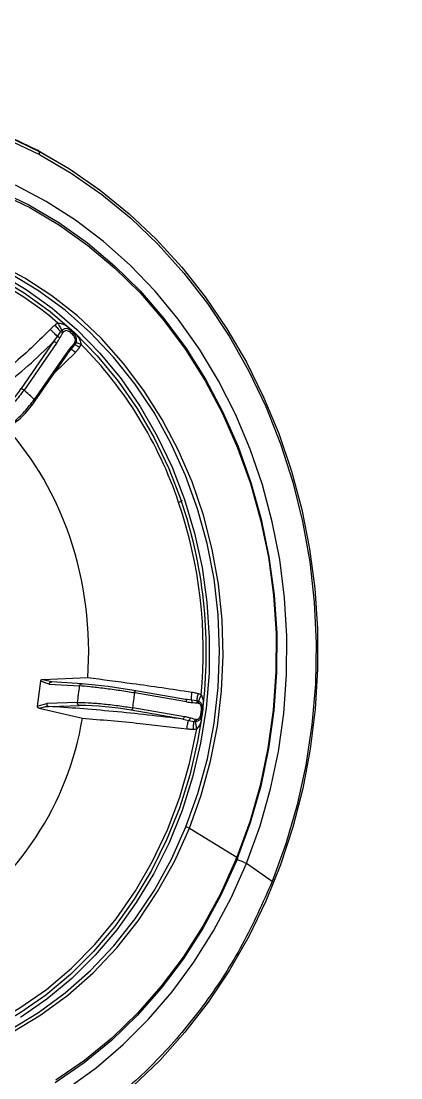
# Model space of a CAD drawing. Extents: x 939 to 1039, y 781 to 934.
# Drawn here: x 970.591 to 972.385, y 824.452 to 829.444 of the extents above; entities that cross this region are included whole.
import ezdxf

# ---------------------------------------------------------------- set-up
doc = ezdxf.new("R2010")
doc.units = 0
doc.header["$MEASUREMENT"] = 0
doc.layers.add('1', color=4, linetype='Continuous')

# ---------------------------------------------------------------- blocks, each defined once
blk = doc.blocks.new('Envoy')
at = {"layer": '1', "color": 3, "linetype": 'Continuous', "lineweight": 25}
for p, q in [((32.1303, 28.8088), (32.124, 28.8026)), ((32.0913, 28.7553), (31.9376, 28.5337)), ((32.1084, 28.7798), (32.0913, 28.7553)), ((32.124, 28.8026), (32.1084, 28.7798)), ((32.105, 28.7479), (31.9513, 28.5264)), ((32.1532, 28.7036), (31.9997, 28.4822)), ((32.0929, 28.6043), (32.1938, 28.7042)), ((32.1557, 28.6963), (32.1743, 28.7194)), ((32.1574, 28.6975), (32.1751, 28.7208)), ((32.1743, 28.7194), (32.1838, 28.7309)), ((32.1838, 28.7309), (32.1919, 28.7407)), ((32.1919, 28.7407), (32.1964, 28.7482)), ((32.0024, 28.4738), (32.1572, 28.6969)), ((32.2523, 27.1671), (32.0403, 27.1585)), ((32.0747, 27.1501), (32.0403, 27.1585)), ((32.0292, 27.1516), (32.0137, 27.0333)), ((32.0707, 27.138), (32.0292, 27.1516)), ((32.0707, 27.138), (32.2138, 27.1289)), ((32.0803, 27.1484), (32.0745, 27.1491)), ((32.0823, 27.1483), (32.0747, 27.1501)), ((32.2254, 27.1392), (32.0822, 27.1483)), ((32.7144, 27.0654), (32.4701, 27.1073)), ((32.7182, 27.0538), (32.4743, 27.0956)), ((32.7242, 27.0642), (32.7141, 27.0654)), ((32.7241, 27.0639), (32.7161, 27.0644)), ((32.7418, 27.062), (32.7242, 27.0642)), ((32.7677, 27.0592), (32.7418, 27.062)), ((32.7757, 27.0567), (32.7677, 27.0592)), ((32.0137, 27.0334), (32.0586, 27.0456)), ((32.0228, 27.0246), (32.2273, 26.9761)), ((32.2035, 27.0504), (32.0586, 27.0456)), ((32.067, 27.0318), (32.1688, 27.0352)), ((32.1688, 27.0352), (32.212, 27.0366)), ((32.7018, 26.972), (32.458, 27.0138)), ((32.709, 26.9836), (32.4651, 27.0255)), ((32.7927, 26.9969), (32.7947, 27.0123)), ((32.7945, 27.0113), (32.796, 27.0105)), ((32.7018, 26.972), (32.7292, 26.9664)), ((32.7292, 26.9664), (32.7549, 26.9608)), ((32.7549, 26.9608), (32.7631, 26.9607)), ((32.7924, 26.9961), (32.7928, 26.9966)), ((32.794, 26.9951), (32.7927, 26.9959)), ((32.7679, 26.9264), (32.7663, 26.9334)), ((32.7325, 26.4572), (32.9568, 26.3193)), ((33.1234, 26.2045), (33.0018, 26.2896))]:
    blk.add_line(p, q, dxfattribs=at)
at = {"layer": '1', "color": 3, "linetype": 'Continuous', "lineweight": 25, "flags": 128}
for points in [[(29.5458, 29.2403), (29.6135, 29.3067), (29.7488, 29.425), (29.8915, 29.5314), (30.0407, 29.6252), (30.1956, 29.706), (30.3554, 29.7733), (30.519, 29.8267), (30.6857, 29.8659), (30.8545, 29.8908), (31.0244, 29.9011), (31.1945, 29.8967), (31.3639, 29.8779), (31.5316, 29.8445), (31.6966, 29.7969), (31.858, 29.7352), (32.015, 29.6599)], [(31.8703, 29.7277), (32.0232, 29.6542)], [(29.0304, 28.3777), (29.1069, 28.5501), (29.1944, 28.7154), (29.2925, 28.8728), (29.4005, 29.0214), (29.5179, 29.1602), (29.6441, 29.2887), (29.7782, 29.4059), (29.9196, 29.5113), (30.0675, 29.6043), (30.221, 29.6844), (30.3793, 29.7511), (30.5415, 29.804), (30.7067, 29.8429), (30.874, 29.8675), (31.0424, 29.8777), (31.211, 29.8734), (31.3788, 29.8547), (31.545, 29.8217), (31.7085, 29.7745), (31.8685, 29.7134), (32.0241, 29.6387)], [(33.006, 26.3001), (33.0665, 26.4687), (33.1156, 26.6422), (33.1529, 26.8195), (33.1784, 26.9995), (33.1918, 27.1812), (33.193, 27.3636), (33.1821, 27.5455), (33.1591, 27.726), (33.1242, 27.9039), (33.0775, 28.0782), (33.0193, 28.2479), (32.95, 28.412), (32.8699, 28.5696), (32.7796, 28.7197), (32.6796, 28.8614), (32.5704, 28.9939), (32.4527, 29.1165), (32.3271, 29.2284), (32.1945, 29.329), (32.0556, 29.4176), (31.9111, 29.4938)], [(32.0232, 29.6542), (32.171, 29.568), (32.313, 29.4697), (32.4483, 29.3598), (32.5763, 29.2389), (32.6962, 29.1075), (32.8074, 28.9665), (32.9094, 28.8165), (33.0016, 28.6584), (33.0834, 28.493), (33.1545, 28.3212), (33.2145, 28.1439), (33.263, 27.962), (33.2999, 27.7766), (33.3248, 27.5885), (33.3377, 27.3989), (33.3385, 27.2087), (33.3272, 27.0189), (33.3039, 26.8306), (33.2687, 26.6448), (33.2217, 26.4624), (33.1632, 26.2844), (33.0935, 26.1118), (33.0131, 25.9455), (32.9223, 25.7864), (32.8216, 25.6352), (32.7116, 25.493), (32.5928, 25.3603), (32.4658, 25.2379)], [(32.015, 29.6599), (32.1667, 29.5714), (32.3067, 29.4742)], [(31.8277, 29.4715), (31.9744, 29.401), (32.1158, 29.3175), (32.2511, 29.2216), (32.3795, 29.1138), (32.5001, 28.9948), (32.6121, 28.8653), (32.715, 28.7261), (32.8081, 28.5782), (32.8908, 28.4223), (32.9626, 28.2595), (33.0231, 28.0907), (33.0718, 27.917), (33.1085, 27.7394), (33.133, 27.5591), (33.1452, 27.3772), (33.1448, 27.1947), (33.132, 27.0128), (33.1068, 26.8327), (33.0694, 26.6553), (33.02, 26.4819), (32.9589, 26.3134)], [(31.8325, 29.4584), (31.9783, 29.3883), (32.1189, 29.3053), (32.2534, 29.2099), (32.3809, 29.1028), (32.5008, 28.9845), (32.6122, 28.8558), (32.7145, 28.7175), (32.807, 28.5704), (32.8892, 28.4155), (32.9605, 28.2536), (33.0206, 28.0859), (33.0691, 27.9132), (33.1056, 27.7367), (33.1299, 27.5575), (33.142, 27.3767), (33.1416, 27.1953), (33.1289, 27.0145), (33.1039, 26.8355), (33.0667, 26.6592), (33.0176, 26.4868), (32.9568, 26.3193)], [(32.0241, 29.6387), (32.1744, 29.551), (32.3185, 29.4506), (32.4557, 29.3381), (32.5852, 29.2141), (32.7063, 29.0795), (32.8182, 28.9348), (32.9204, 28.7809), (33.0123, 28.6187), (33.0934, 28.4491), (33.1632, 28.273), (33.2213, 28.0914), (33.2675, 27.9053), (33.3014, 27.7158), (33.3228, 27.5239), (33.3317, 27.3307), (33.328, 27.1373), (33.3117, 26.9448), (33.2828, 26.7542), (33.2417, 26.5666), (33.1885, 26.383), (33.1234, 26.2045)], [(30.3397, 29.0261), (30.4244, 29.0725), (30.5586, 29.1331), (30.6968, 29.1804), (30.838, 29.2141), (30.9811, 29.234), (31.1252, 29.2399), (31.2693, 29.2317), (31.4122, 29.2095), (31.5529, 29.1735), (31.6905, 29.124), (31.8239, 29.0612), (31.9522, 28.9857), (32.0745, 28.898), (32.1898, 28.7987), (32.2974, 28.6886), (32.3964, 28.5683), (32.4862, 28.4389), (32.5661, 28.3012), (32.6356, 28.1562), (32.6941, 28.005)], [(32.7325, 26.4573), (32.7885, 26.613), (32.8327, 26.7737), (32.865, 26.9381), (32.8849, 27.1051), (32.8925, 27.2734), (32.8875, 27.4418), (32.8702, 27.6091), (32.8405, 27.7742), (32.7988, 27.9357), (32.7452, 28.0926), (32.6803, 28.2438), (32.6044, 28.388), (32.5181, 28.5244), (32.422, 28.6519), (32.3169, 28.7696), (32.2034, 28.8766), (32.0824, 28.9722), (31.9549, 29.0557), (31.8215, 29.1265), (31.6835, 29.184), (31.5417, 29.228), (31.4557, 29.2475)], [(31.8315, 29.079), (31.9611, 29.0024), (32.0846, 28.9134), (32.201, 28.8128), (32.3096, 28.7012), (32.4095, 28.5794), (32.5, 28.4484), (32.5806, 28.309), (32.6505, 28.1623), (32.7094, 28.0093), (32.7567, 27.8511), (32.7922, 27.6889), (32.8156, 27.5239), (32.8266, 27.3571), (32.8253, 27.1899), (32.8117, 27.0234), (32.7857, 26.8588), (32.7477, 26.6974), (32.698, 26.5402), (32.6367, 26.3885), (32.5645, 26.2432), (32.4818, 26.1055), (32.3892, 25.9763), (32.2874, 25.8566), (32.1771, 25.7473), (32.0591, 25.649), (31.9343, 25.5626)], [(32.7162, 26.4629), (32.773, 26.6214), (32.8176, 26.7849), (32.8496, 26.9523), (32.8688, 27.1222), (32.8752, 27.2934), (32.8685, 27.4646), (32.8489, 27.6345), (32.8165, 27.8017), (32.7716, 27.9651), (32.7145, 28.1235), (32.6456, 28.2755), (32.5655, 28.4201), (32.4747, 28.5562), (32.374, 28.6827), (32.2641, 28.7988), (32.1458, 28.9034), (32.02, 28.9959), (31.8877, 29.0754)], [(32.1578, 25.2282), (32.2922, 25.3256), (32.4197, 25.4345), (32.5396, 25.5543), (32.6511, 25.6843), (32.7537, 25.8236), (32.8467, 25.9715), (32.9295, 26.1272), (33.0018, 26.2896)], [(32.9545, 26.3027), (32.8814, 26.1407), (32.7974, 25.9857), (32.7031, 25.8387), (32.5991, 25.7007), (32.4859, 25.5725), (32.3643, 25.4548), (32.2351, 25.3484), (32.099, 25.2539)], [(32.9525, 26.3086), (32.8798, 26.1476), (32.7963, 25.9935), (32.7026, 25.8475), (32.5992, 25.7103), (32.4867, 25.5828), (32.3659, 25.4658), (32.2374, 25.3601), (32.1022, 25.2662)], [(32.6941, 28.005), (32.6959, 28.0048), (32.6967, 28.0042), (32.6965, 28.0033), (32.6952, 28.002), (32.6929, 28.0005), (32.6898, 27.9988), (32.686, 27.9971), (32.6818, 27.9954)], [(32.7896, 26.9744), (32.7715, 26.8672), (32.7342, 26.7074), (32.6852, 26.5518), (32.6249, 26.4016), (32.5537, 26.2577), (32.4721, 26.1213), (32.3807, 25.9933), (32.2802, 25.8747), (32.1713, 25.7663), (32.0547, 25.6689), (31.9314, 25.5831), (31.8022, 25.5097), (31.668, 25.4491), (31.5299, 25.4018), (31.3887, 25.368), (31.2455, 25.3482), (31.1014, 25.3423), (30.9574, 25.3505), (30.8145, 25.3727), (30.6738, 25.4086), (30.5362, 25.4582), (30.4027, 25.5209), (30.3397, 25.5561)], [(31.8009, 25.5332), (31.9323, 25.608), (32.0575, 25.6957), (32.1755, 25.7956), (32.2855, 25.907), (32.3865, 26.029), (32.4779, 26.1606), (32.5589, 26.3009), (32.6289, 26.4488), (32.6873, 26.6031), (32.7338, 26.7628), (32.7679, 26.9264)], [(30.4344, 25.5017), (30.5731, 25.4363), (30.7162, 25.3851), (30.8627, 25.3483), (31.0114, 25.3264), (31.1612, 25.3193), (31.311, 25.3273), (31.4596, 25.3503), (31.6059, 25.388), (31.7488, 25.4402), (31.8872, 25.5065), (32.02, 25.5863), (32.1462, 25.6792), (32.2649, 25.7843), (32.3752, 25.9008), (32.4762, 26.028), (32.5671, 26.1648), (32.6473, 26.3101), (32.7162, 26.4629)], [(31.5619, 25.3596), (31.6146, 25.375), (31.7585, 25.4275), (31.8978, 25.4943), (32.0315, 25.5747), (32.1586, 25.6681), (32.2781, 25.774), (32.3892, 25.8913), (32.4908, 26.0194), (32.5824, 26.1571), (32.6632, 26.3034), (32.7325, 26.4573)]]:
    blk.add_lwpolyline(points, dxfattribs=at)
at = {"layer": '1', "color": 3, "linetype": 'Continuous', "lineweight": 25}
for centre, radius, start, end in [((32.015, 29.6513), 0.00866, 19.5333, 90.1238), ((31.9959, 29.6449), 0.0289, 347.7482, 18.8438), ((31.1247, 27.7091), 1.5032, 48.9623, 111.398), ((30.987, 27.51), 1.7618, 47.3079, 47.7752), ((32.0858, 28.7286), 0.0273, 45.2126, 78.3096), ((32.1495, 28.6969), 0.00768, 359.7392, 60.6606), ((30.8407, 27.3763), 1.9424, 18.5864, 44.7002), ((31.668, 28.6964), 0.3149, 284.7558, 328.8974), ((31.0297, 27.4698), 1.402, 46.2266, 48.9035), ((31.7072, 28.6534), 0.3447, 288.9063, 328.8093), ((30.7366, 27.3506), 1.5098, 18.6545, 41.3164), ((30.5995, 27.2913), 2.2129, 353.6756, 18.8159), ((30.6158, 27.2914), 2.1826, 354.5888, 18.8158), ((30.5772, 27.2916), 1.6797, 355.7493, 18.8219), ((30.6801, 27.2901), 1.5422, 351.0584, 354.0008), ((31.9838, 24.3309), 2.8187, 80.0632, 85.0825), ((30.7238, 27.2894), 1.7612, 351.3836, 353.6844), ((32.7089, 27.0572), 0.00985, 339.6149, 56.4493), ((32.1991, 25.5617), 1.475, 79.8936, 89.5015), ((30.5977, 27.2904), 2.2161, 352.3415, 352.7435), ((30.7803, 27.2186), 1.4672, 303.1396, 350.4853), ((32.6965, 26.9832), 0.0124, 295.0283, 1.9431), ((32.7106, 26.4206), 0.0426, 59.1718, 82.5012), ((30.5275, 27.2998), 2.6197, 337.7683, 338.0206), ((30.7474, 27.2054), 2.3846, 337.7552, 338.033), ((30.6534, 27.2373), 2.5324, 338.0244, 338.28)]:
    blk.add_arc(centre, radius, start, end, dxfattribs=at)
for points, knots in [([(33.7316, 31.4888), (33.3218, 31.2608), (32.5024, 30.8049), (31.5063, 30.2727), (30.9165, 29.9777), (30.7442, 29.8915)], [0, 0, 0, 0, 0.4144518, 0.8289131, 1, 1, 1, 1]), ([(32.0752, 28.8127), (32.0417, 28.7796), (31.9748, 28.7133), (31.8495, 28.6059), (31.7591, 28.5439), (31.7038, 28.5061)], [0, 0, 0, 0, 0.280144, 0.560296, 1, 1, 1, 1]), ([(32.0972, 28.8333), (32.093, 28.8296), (32.0854, 28.823), (32.0783, 28.8159), (32.0752, 28.8127)], [0, 0, 0, 0, 0.5588504, 1, 1, 1, 1]), ([(32.0752, 28.8127), (32.078, 28.8101), (32.0839, 28.8045), (32.0933, 28.7954), (32.1021, 28.7865), (32.1063, 28.782), (32.1084, 28.7798)], [0, 0, 0, 0, 0.235261, 0.489135, 0.748884, 1, 1, 1, 1]), ([(32.1117, 28.8429), (32.1088, 28.8413), (32.1037, 28.8386), (32.0992, 28.8349), (32.0972, 28.8333)], [0, 0, 0, 0, 0.560385, 1, 1, 1, 1]), ([(32.0972, 28.8333), (32.0994, 28.8308), (32.1037, 28.8257), (32.1109, 28.8174), (32.118, 28.8093), (32.122, 28.8049), (32.124, 28.8026)], [0, 0, 0, 0, 0.240339, 0.493311, 0.749811, 1, 1, 1, 1]), ([(32.1117, 28.8429), (32.1184, 28.8423), (32.1333, 28.8408), (32.1451, 28.8339), (32.1515, 28.8301)], [0, 0, 0, 0, 0.452505, 1, 1, 1, 1]), ([(32.1117, 28.8429), (32.113, 28.84), (32.1157, 28.8342), (32.1206, 28.825), (32.1256, 28.8161), (32.1287, 28.8112), (32.1303, 28.8088)], [0, 0, 0, 0, 0.241831, 0.494745, 0.750394, 1, 1, 1, 1]), ([(32.1729, 28.8068), (32.17, 28.8092), (32.164, 28.8141), (32.1535, 28.8175), (32.142, 28.8161), (32.1342, 28.8112), (32.1303, 28.8088)], [0, 0, 0, 0, 0.2281303, 0.4722714, 0.7310402, 1, 1, 1, 1]), ([(32.1382, 28.8018), (32.1376, 28.8025), (32.1363, 28.804), (32.1336, 28.8066), (32.1315, 28.808), (32.1303, 28.8088)], [0, 0, 0, 0, 0.277176, 0.562084, 1, 1, 1, 1]), ([(32.1707, 28.7981), (32.1674, 28.8007), (32.1613, 28.8055), (32.1516, 28.8078), (32.1436, 28.8062), (32.14, 28.8032), (32.1382, 28.8018)], [0, 0, 0, 0, 0.334068, 0.623012, 0.821741, 1, 1, 1, 1]), ([(32.1515, 28.8301), (32.1546, 28.8279), (32.1612, 28.8232), (32.1676, 28.8176), (32.171, 28.8146)], [0, 0, 0, 0, 0.482537, 1, 1, 1, 1]), ([(32.1707, 28.7981), (32.1713, 28.799), (32.1724, 28.8009), (32.1734, 28.8035), (32.1736, 28.8056), (32.1731, 28.8064), (32.1729, 28.8068)], [0, 0, 0, 0, 0.244185, 0.500037, 0.755833, 1, 1, 1, 1]), ([(32.171, 28.8146), (32.1709, 28.8128), (32.1708, 28.8095), (32.1722, 28.8076), (32.1729, 28.8068)], [0, 0, 0, 0, 0.560241, 1, 1, 1, 1]), ([(32.1729, 28.8068), (32.1749, 28.805), (32.1784, 28.8018), (32.1819, 28.7985), (32.1835, 28.7971)], [0, 0, 0, 0, 0.559993, 1, 1, 1, 1]), ([(32.1816, 28.8049), (32.1815, 28.8031), (32.1814, 28.7998), (32.1828, 28.7979), (32.1835, 28.7971)], [0, 0, 0, 0, 0.560699, 1, 1, 1, 1]), ([(32.2002, 28.7855), (32.1973, 28.7889), (32.1913, 28.7958), (32.1849, 28.8018), (32.1816, 28.8049)], [0, 0, 0, 0, 0.483822, 1, 1, 1, 1]), ([(31.6036, 28.3851), (31.6435, 28.407), (31.7234, 28.4509), (31.8478, 28.5389), (31.972, 28.6397), (32.0515, 28.7168), (32.0913, 28.7553)], [0, 0, 0, 0, 0.249992, 0.5, 0.750009, 1, 1, 1, 1]), ([(32.105, 28.7479), (32.1081, 28.7526), (32.1137, 28.7609), (32.1188, 28.7697), (32.121, 28.7736)], [0, 0, 0, 0, 0.559978, 1, 1, 1, 1]), ([(32.121, 28.7736), (32.1201, 28.7743), (32.1181, 28.7757), (32.1145, 28.7776), (32.1111, 28.7791), (32.1093, 28.7796), (32.1084, 28.7798)], [0, 0, 0, 0, 0.2430967, 0.5000057, 0.756927, 1, 1, 1, 1]), ([(32.121, 28.7736), (32.1235, 28.7779), (32.128, 28.7857), (32.1325, 28.7934), (32.1345, 28.7968)], [0, 0, 0, 0, 0.560018, 1, 1, 1, 1]), ([(32.1345, 28.7968), (32.1337, 28.7974), (32.1321, 28.7986), (32.1293, 28.8003), (32.1265, 28.8017), (32.1248, 28.8023), (32.124, 28.8026)], [0, 0, 0, 0, 0.245457, 0.50001, 0.754605, 1, 1, 1, 1]), ([(32.1345, 28.7968), (32.1352, 28.7978), (32.1363, 28.7996), (32.1376, 28.8011), (32.1382, 28.8018)], [0, 0, 0, 0, 0.559858, 1, 1, 1, 1]), ([(32.1812, 28.7885), (32.1792, 28.7903), (32.1757, 28.7935), (32.1722, 28.7967), (32.1707, 28.7981)], [0, 0, 0, 0, 0.56, 1, 1, 1, 1]), ([(32.1812, 28.7885), (32.1818, 28.7894), (32.183, 28.7913), (32.184, 28.7938), (32.1842, 28.7959), (32.1837, 28.7967), (32.1835, 28.7971)], [0, 0, 0, 0, 0.244159, 0.499922, 0.755829, 1, 1, 1, 1]), ([(32.1916, 28.753), (32.1923, 28.7548), (32.1938, 28.7587), (32.194, 28.7656), (32.1924, 28.7733), (32.1881, 28.7815), (32.1836, 28.786), (32.1812, 28.7885)], [0, 0, 0, 0, 0.1491232, 0.3118864, 0.4934773, 0.7318276, 1, 1, 1, 1]), ([(32.1964, 28.7482), (32.198, 28.753), (32.2009, 28.7623), (32.1983, 28.7766), (32.192, 28.7886), (32.1862, 28.7943), (32.1835, 28.7971)], [0, 0, 0, 0, 0.270093, 0.529355, 0.773255, 1, 1, 1, 1]), ([(32.1916, 28.753), (32.191, 28.7519), (32.1901, 28.7501), (32.1888, 28.7485), (32.1883, 28.7478)], [0, 0, 0, 0, 0.559862, 1, 1, 1, 1]), ([(32.1916, 28.753), (32.1923, 28.7525), (32.1936, 28.7516), (32.1951, 28.7503), (32.1961, 28.7491), (32.1963, 28.7485), (32.1964, 28.7482)], [0, 0, 0, 0, 0.246535, 0.49994, 0.753427, 1, 1, 1, 1]), ([(32.2002, 28.7855), (32.2057, 28.7785), (32.2157, 28.7655), (32.2196, 28.7497), (32.2213, 28.7426)], [0, 0, 0, 0, 0.5461176, 1, 1, 1, 1]), ([(32.1714, 28.7273), (32.1679, 28.723), (32.1616, 28.7154), (32.1558, 28.7072), (32.1532, 28.7036)], [0, 0, 0, 0, 0.560004, 1, 1, 1, 1]), ([(32.1883, 28.7478), (32.1851, 28.7439), (32.1796, 28.7371), (32.1739, 28.7303), (32.1714, 28.7273)], [0, 0, 0, 0, 0.5600096, 1, 1, 1, 1]), ([(32.1714, 28.7273), (32.1722, 28.7264), (32.1737, 28.7246), (32.1749, 28.7222), (32.1752, 28.7203), (32.1746, 28.7197), (32.1743, 28.7194)], [0, 0, 0, 0, 0.243005, 0.499941, 0.756879, 1, 1, 1, 1]), ([(32.1756, 28.7192), (32.1755, 28.7193), (32.1739, 28.7204), (32.1741, 28.7199), (32.1742, 28.7194)], [0, 0, 0, 0, 0.107578, 1, 1, 1, 1]), ([(32.1938, 28.7042), (32.1911, 28.7066), (32.1855, 28.7116), (32.1789, 28.717), (32.1767, 28.7185), (32.1756, 28.7192)], [0, 0, 0, 0, 0.325789, 0.679103, 1, 1, 1, 1]), ([(32.1883, 28.7478), (32.1889, 28.7471), (32.1902, 28.7456), (32.1914, 28.7436), (32.1921, 28.7419), (32.1919, 28.7411), (32.1919, 28.7407)], [0, 0, 0, 0, 0.2454816, 0.5000209, 0.7546448, 1, 1, 1, 1]), ([(32.2131, 28.7276), (32.2105, 28.7294), (32.2052, 28.733), (32.1988, 28.7372), (32.1939, 28.7401), (32.1925, 28.7405), (32.1919, 28.7407)], [0, 0, 0, 0, 0.240379, 0.493344, 0.749825, 1, 1, 1, 1]), ([(32.1938, 28.7042), (32.1976, 28.7084), (32.2043, 28.7159), (32.2104, 28.724), (32.2131, 28.7276)], [0, 0, 0, 0, 0.559274, 1, 1, 1, 1]), ([(32.2213, 28.7426), (32.2185, 28.7435), (32.2126, 28.7455), (32.2052, 28.7475), (32.1994, 28.7486), (32.1974, 28.7483), (32.1964, 28.7482)], [0, 0, 0, 0, 0.241846, 0.494723, 0.750369, 1, 1, 1, 1]), ([(32.2131, 28.7276), (32.2149, 28.7302), (32.2181, 28.735), (32.2203, 28.7402), (32.2213, 28.7426)], [0, 0, 0, 0, 0.558997, 1, 1, 1, 1]), ([(31.9513, 28.5264), (31.9364, 28.5069), (31.9066, 28.4679), (31.8505, 28.4187), (31.7945, 28.3836), (31.765, 28.3779), (31.7502, 28.3751)], [0, 0, 0, 0, 0.249562, 0.499965, 0.750384, 1, 1, 1, 1]), ([(31.9376, 28.5338), (31.9385, 28.5336), (31.9403, 28.5334), (31.944, 28.5317), (31.948, 28.5292), (31.9502, 28.5274), (31.9513, 28.5264)], [0, 0, 0, 0, 0.249948, 0.499983, 0.74998, 1, 1, 1, 1]), ([(31.8044, 28.3256), (31.8183, 28.3292), (31.8462, 28.3363), (31.9002, 28.3731), (31.9551, 28.4236), (31.9848, 28.4627), (31.9997, 28.4822)], [0, 0, 0, 0, 0.249604, 0.500024, 0.750011, 1, 1, 1, 1]), ([(31.9997, 28.4822), (32.0006, 28.4813), (32.0025, 28.4794), (32.0039, 28.477), (32.0039, 28.4753), (32.0027, 28.475), (32.0021, 28.4749)], [0, 0, 0, 0, 0.249945, 0.500031, 0.750044, 1, 1, 1, 1]), ([(32.0403, 27.1585), (32.0388, 27.1585), (32.0362, 27.1584), (32.033, 27.1572), (32.0312, 27.1558), (32.0301, 27.1546), (32.0294, 27.1531), (32.0293, 27.1521), (32.0292, 27.1516)], [0, 0, 0, 0, 0.320003, 0.58001, 0.6926, 0.796034, 0.897835, 1, 1, 1, 1]), ([(32.7435, 27.0986), (32.6969, 27.1055), (32.6036, 27.1195), (32.4362, 27.1432), (32.322, 27.1581), (32.2523, 27.1671)], [0, 0, 0, 0, 0.280144, 0.560297, 1, 1, 1, 1]), ([(32.0707, 27.138), (32.0708, 27.1387), (32.071, 27.1403), (32.0719, 27.1425), (32.0731, 27.1444), (32.0746, 27.146), (32.0763, 27.1473), (32.0783, 27.1481), (32.0803, 27.1485), (32.0816, 27.1483), (32.0822, 27.1483)], [0, 0, 0, 0, 0.1250411, 0.2500362, 0.3749863, 0.4999935, 0.6250148, 0.7499783, 0.8750247, 1, 1, 1, 1]), ([(32.2138, 27.1289), (32.2142, 27.1305), (32.2149, 27.1336), (32.2177, 27.1371), (32.2214, 27.1394), (32.2241, 27.1393), (32.2254, 27.1392)], [0, 0, 0, 0, 0.2499717, 0.5000107, 0.7500817, 1, 1, 1, 1]), ([(32.4743, 27.0956), (32.4515, 27.0993), (32.4058, 27.1068), (32.3301, 27.1172), (32.2605, 27.1254), (32.2294, 27.1278), (32.2138, 27.1289)], [0, 0, 0, 0, 0.24956, 0.4999626, 0.7503868, 1, 1, 1, 1]), ([(32.4702, 27.1073), (32.4709, 27.1071), (32.4723, 27.1067), (32.4739, 27.104), (32.4746, 27.1001), (32.4744, 27.0971), (32.4743, 27.0956)], [0, 0, 0, 0, 0.249998, 0.499994, 0.749996, 1, 1, 1, 1]), ([(32.7435, 27.0986), (32.743, 27.0946), (32.7419, 27.0862), (32.741, 27.075), (32.7409, 27.066), (32.7415, 27.0634), (32.7418, 27.062)], [0, 0, 0, 0, 0.235267, 0.489119, 0.748875, 1, 1, 1, 1]), ([(32.7456, 27.0506), (32.7456, 27.0519), (32.7456, 27.0545), (32.7448, 27.058), (32.7435, 27.0607), (32.7423, 27.0616), (32.7418, 27.062)], [0, 0, 0, 0, 0.243107, 0.500042, 0.756892, 1, 1, 1, 1]), ([(32.7731, 27.0923), (32.7676, 27.0937), (32.7579, 27.0962), (32.7479, 27.0978), (32.7435, 27.0986)], [0, 0, 0, 0, 0.560661, 1, 1, 1, 1]), ([(32.7731, 27.0923), (32.7722, 27.0889), (32.7706, 27.0821), (32.7688, 27.0726), (32.7677, 27.0644), (32.7677, 27.0609), (32.7677, 27.0592)], [0, 0, 0, 0, 0.240373, 0.493336, 0.749815, 1, 1, 1, 1]), ([(32.7701, 27.0489), (32.7701, 27.0499), (32.7701, 27.052), (32.7697, 27.0549), (32.7689, 27.0575), (32.7681, 27.0586), (32.7677, 27.0592)], [0, 0, 0, 0, 0.245511, 0.500008, 0.754577, 1, 1, 1, 1]), ([(32.7887, 27.0856), (32.7859, 27.0872), (32.7809, 27.0899), (32.7754, 27.0915), (32.7731, 27.0923)], [0, 0, 0, 0, 0.560345, 1, 1, 1, 1]), ([(32.7756, 27.0477), (32.7758, 27.0486), (32.7763, 27.0506), (32.7765, 27.0539), (32.776, 27.0557), (32.7757, 27.0567)], [0, 0, 0, 0, 0.277251, 0.562103, 1, 1, 1, 1]), ([(32.7887, 27.0856), (32.7871, 27.0828), (32.784, 27.0769), (32.7801, 27.0687), (32.7771, 27.0616), (32.7761, 27.0583), (32.7757, 27.0567)], [0, 0, 0, 0, 0.241833, 0.494705, 0.750356, 1, 1, 1, 1]), ([(32.7948, 27.012), (32.7952, 27.0161), (32.7961, 27.0247), (32.7938, 27.0377), (32.7875, 27.0495), (32.7797, 27.0543), (32.7757, 27.0567)], [0, 0, 0, 0, 0.227986, 0.472108, 0.731036, 1, 1, 1, 1]), ([(32.7887, 27.0856), (32.7917, 27.0789), (32.7984, 27.0641), (32.7984, 27.0478), (32.7984, 27.039)], [0, 0, 0, 0, 0.453038, 1, 1, 1, 1]), ([(32.0137, 27.0333), (32.0136, 27.0327), (32.0135, 27.0316), (32.0139, 27.0299), (32.0148, 27.0285), (32.0163, 27.027), (32.019, 27.0255), (32.0214, 27.0249), (32.0228, 27.0246)], [0, 0, 0, 0, 0.114157, 0.22818, 0.336328, 0.455518, 0.703124, 1, 1, 1, 1]), ([(32.0228, 27.0246), (32.0311, 27.0268), (32.043, 27.03), (32.0565, 27.0314), (32.0624, 27.0317), (32.065, 27.0318), (32.0662, 27.0318), (32.0667, 27.0318), (32.0669, 27.0318), (32.067, 27.0318), (32.067, 27.0318)], [0, 0, 0, 0, 0.560544, 0.806848, 0.91508, 0.962655, 0.983576, 0.992773, 0.996821, 1, 1, 1, 1]), ([(32.0586, 27.0456), (32.0585, 27.0449), (32.0584, 27.0433), (32.0587, 27.0409), (32.0593, 27.0387), (32.0603, 27.0366), (32.0617, 27.0348), (32.0633, 27.0334), (32.0651, 27.0323), (32.0664, 27.032), (32.067, 27.0318)], [0, 0, 0, 0, 0.1250088, 0.2500281, 0.3750094, 0.5000084, 0.6250203, 0.7500105, 0.8750241, 1, 1, 1, 1]), ([(32.7018, 26.972), (32.6466, 26.9787), (32.5361, 26.9921), (32.3717, 27.0087), (32.2124, 27.0226), (32.1155, 27.0287), (32.067, 27.0318)], [0, 0, 0, 0, 0.249991, 0.500001, 0.75001, 1, 1, 1, 1]), ([(32.212, 27.0366), (32.2107, 27.0371), (32.2081, 27.0379), (32.2051, 27.0413), (32.2033, 27.0457), (32.2035, 27.0488), (32.2035, 27.0504)], [0, 0, 0, 0, 0.250027, 0.499982, 0.749949, 1, 1, 1, 1]), ([(32.2035, 27.0504), (32.2192, 27.0504), (32.2507, 27.0504), (32.3206, 27.045), (32.3965, 27.0365), (32.4423, 27.0292), (32.4651, 27.0255)], [0, 0, 0, 0, 0.249604, 0.500028, 0.750008, 1, 1, 1, 1]), ([(32.4651, 27.0255), (32.4648, 27.024), (32.4643, 27.021), (32.4625, 27.0172), (32.4603, 27.0144), (32.4587, 27.014), (32.458, 27.0138)], [0, 0, 0, 0, 0.250012, 0.500002, 0.749939, 1, 1, 1, 1]), ([(32.7182, 27.0538), (32.7233, 27.053), (32.7324, 27.0516), (32.7415, 27.0509), (32.7456, 27.0506)], [0, 0, 0, 0, 0.560002, 1, 1, 1, 1]), ([(32.7456, 27.0506), (32.7501, 27.0503), (32.7583, 27.0498), (32.7665, 27.0491), (32.7701, 27.0489)], [0, 0, 0, 0, 0.560021, 1, 1, 1, 1]), ([(32.7701, 27.0489), (32.7711, 27.0487), (32.773, 27.0485), (32.7748, 27.0479), (32.7756, 27.0477)], [0, 0, 0, 0, 0.5598624, 1, 1, 1, 1]), ([(32.7891, 27.0136), (32.7894, 27.0181), (32.79, 27.0266), (32.7869, 27.0375), (32.7816, 27.0446), (32.7775, 27.0467), (32.7756, 27.0477)], [0, 0, 0, 0, 0.334686, 0.62381, 0.822285, 1, 1, 1, 1]), ([(32.7871, 26.9983), (32.7875, 27.0011), (32.7881, 27.0062), (32.7888, 27.0113), (32.7891, 27.0136)], [0, 0, 0, 0, 0.560025, 1, 1, 1, 1]), ([(32.7891, 27.0136), (32.79, 27.0134), (32.792, 27.013), (32.794, 27.0126), (32.7951, 27.0122), (32.7949, 27.012), (32.7948, 27.012)], [0, 0, 0, 0, 0.244065, 0.499983, 0.755888, 1, 1, 1, 1]), ([(32.7948, 27.012), (32.7945, 27.0091), (32.7938, 27.004), (32.7931, 26.9988), (32.7928, 26.9966)], [0, 0, 0, 0, 0.560009, 1, 1, 1, 1]), ([(32.796, 27.0105), (32.7966, 27.0154), (32.7978, 27.0249), (32.7982, 27.0344), (32.7984, 27.039)], [0, 0, 0, 0, 0.517193, 1, 1, 1, 1]), ([(32.2273, 26.9761), (32.2715, 26.9727), (32.3601, 26.9657), (32.5264, 26.9497), (32.6472, 26.9353), (32.721, 26.9265)], [0, 0, 0, 0, 0.280161, 0.5603209, 1, 1, 1, 1]), ([(32.736, 26.9774), (32.731, 26.9788), (32.722, 26.9812), (32.713, 26.9829), (32.709, 26.9836)], [0, 0, 0, 0, 0.5599848, 1, 1, 1, 1]), ([(32.721, 26.9265), (32.7215, 26.9305), (32.7226, 26.9389), (32.7248, 26.9508), (32.7271, 26.9609), (32.7285, 26.9646), (32.7292, 26.9664)], [0, 0, 0, 0, 0.233447, 0.486599, 0.746995, 1, 1, 1, 1]), ([(32.736, 26.9774), (32.7356, 26.9762), (32.735, 26.9737), (32.7333, 26.9703), (32.7313, 26.9676), (32.7299, 26.9668), (32.7292, 26.9664)], [0, 0, 0, 0, 0.243092, 0.500013, 0.756907, 1, 1, 1, 1]), ([(32.7599, 26.9709), (32.7554, 26.9721), (32.7474, 26.9742), (32.7395, 26.9765), (32.736, 26.9774)], [0, 0, 0, 0, 0.559996, 1, 1, 1, 1]), ([(32.7512, 26.9244), (32.7512, 26.9279), (32.7514, 26.935), (32.7522, 26.9452), (32.7533, 26.9544), (32.7544, 26.9587), (32.7549, 26.9608)], [0, 0, 0, 0, 0.240375, 0.493342, 0.749814, 1, 1, 1, 1]), ([(32.7599, 26.9709), (32.7597, 26.9699), (32.7592, 26.9678), (32.7579, 26.9649), (32.7565, 26.9625), (32.7554, 26.9613), (32.7549, 26.9608)], [0, 0, 0, 0, 0.2454881, 0.5000403, 0.7545941, 1, 1, 1, 1]), ([(32.7655, 26.9702), (32.7644, 26.9702), (32.7625, 26.9703), (32.7607, 26.9707), (32.7599, 26.9709)], [0, 0, 0, 0, 0.55984, 1, 1, 1, 1]), ([(32.7631, 26.9607), (32.7676, 26.9618), (32.7763, 26.9639), (32.7853, 26.9727), (32.7907, 26.9841), (32.7922, 26.9925), (32.7928, 26.9966)], [0, 0, 0, 0, 0.27005, 0.529455, 0.773381, 1, 1, 1, 1]), ([(32.7655, 26.9702), (32.7654, 26.9693), (32.7654, 26.9674), (32.7649, 26.9648), (32.7641, 26.9624), (32.7635, 26.9613), (32.7631, 26.9607)], [0, 0, 0, 0, 0.246497, 0.500011, 0.753468, 1, 1, 1, 1]), ([(32.7663, 26.9334), (32.7657, 26.9361), (32.7647, 26.9415), (32.7636, 26.949), (32.763, 26.9557), (32.7631, 26.959), (32.7631, 26.9607)], [0, 0, 0, 0, 0.24769, 0.50079, 0.753461, 1, 1, 1, 1]), ([(32.7655, 26.9702), (32.7672, 26.9704), (32.7709, 26.9708), (32.7762, 26.9741), (32.7812, 26.9796), (32.7852, 26.9879), (32.7864, 26.9947), (32.7871, 26.9983)], [0, 0, 0, 0, 0.149102, 0.311838, 0.493439, 0.731786, 1, 1, 1, 1]), ([(32.7891, 26.9674), (32.7868, 26.9591), (32.7827, 26.9441), (32.7725, 26.9319), (32.7679, 26.9264)], [0, 0, 0, 0, 0.545912, 1, 1, 1, 1]), ([(32.7871, 26.9983), (32.788, 26.9981), (32.79, 26.9977), (32.792, 26.9972), (32.7931, 26.9968), (32.7929, 26.9967), (32.7928, 26.9966)], [0, 0, 0, 0, 0.244071, 0.499946, 0.755882, 1, 1, 1, 1]), ([(32.7891, 26.9674), (32.79, 26.9717), (32.792, 26.9808), (32.7933, 26.9902), (32.794, 26.9951)], [0, 0, 0, 0, 0.483127, 1, 1, 1, 1]), ([(32.721, 26.9265), (32.7267, 26.9258), (32.7367, 26.9247), (32.7468, 26.9245), (32.7512, 26.9244)], [0, 0, 0, 0, 0.561092, 1, 1, 1, 1]), ([(32.7512, 26.9244), (32.7543, 26.9245), (32.76, 26.9246), (32.7654, 26.9259), (32.7679, 26.9264)], [0, 0, 0, 0, 0.558931, 1, 1, 1, 1]), ([(32.9589, 26.3134), (32.9597, 26.3135), (32.9614, 26.3137), (32.9616, 26.315), (32.9603, 26.3169), (32.958, 26.3185), (32.9568, 26.3193)], [0, 0, 0, 0, 0.250031, 0.499986, 0.749973, 1, 1, 1, 1]), ([(32.9583, 26.3086), (32.9597, 26.3082), (32.9637, 26.3071), (32.9711, 26.3046), (32.9798, 26.3012), (32.9881, 26.2974), (32.9958, 26.2934), (32.9998, 26.2909), (33.0018, 26.2896)], [0, 0, 0, 0, 0.097703, 0.278174, 0.458634, 0.639094, 0.819521, 1, 1, 1, 1]), ([(33.1234, 26.2045), (33.0787, 26.1039), (32.9893, 25.9026), (32.813, 25.6294), (32.6096, 25.3833), (32.3793, 25.1703), (32.1269, 24.9934), (31.8564, 24.8558), (31.5727, 24.7599), (31.2805, 24.7074), (30.9847, 24.6989), (30.6908, 24.7354), (30.4023, 24.8129), (30.2206, 24.8999), (30.1297, 24.9435)], [0, 0, 0, 0, 0.083333, 0.166667, 0.25, 0.333333, 0.416667, 0.5, 0.583333, 0.666667, 0.75, 0.833333, 0.916667, 1, 1, 1, 1])]:
    blk.add_open_spline(points, degree=3, knots=knots, dxfattribs=at)

msp = doc.modelspace()

# ---------------------------------------------------------------- block references
at = {"layer": '1'}
msp.add_blockref('Envoy', (938.6538, 799.1744), dxfattribs=at)

doc.saveas('drawing.dxf')
